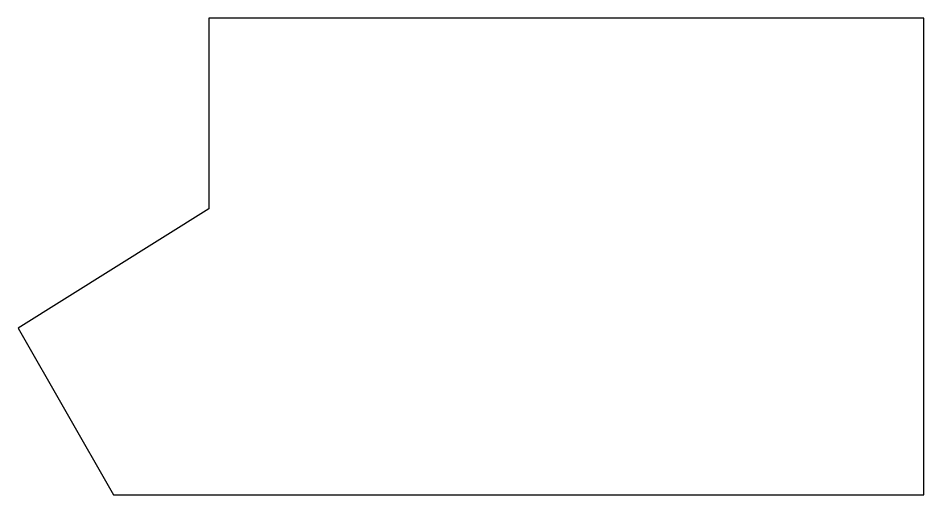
# Model space of a CAD drawing. Header units: metres. Extents: x -0.38 to 0, y -0.2 to 0.
import ezdxf

# ---------------------------------------------------------------- set-up
doc = ezdxf.new("R2010")
doc.units = ezdxf.units.M
doc.header["$LTSCALE"] = 0.2

msp = doc.modelspace()

# ---------------------------------------------------------------- linework, layer by layer
at = {"color": 0, "linetype": 'ByBlock', "flags": 128}
msp.add_lwpolyline([(0, -0.2), (0, 0), (-0.3, 0), (-0.3, -0.08), (-0.38, -0.13), (-0.34, -0.2)], close=True, dxfattribs=at)

doc.saveas('drawing.dxf')
